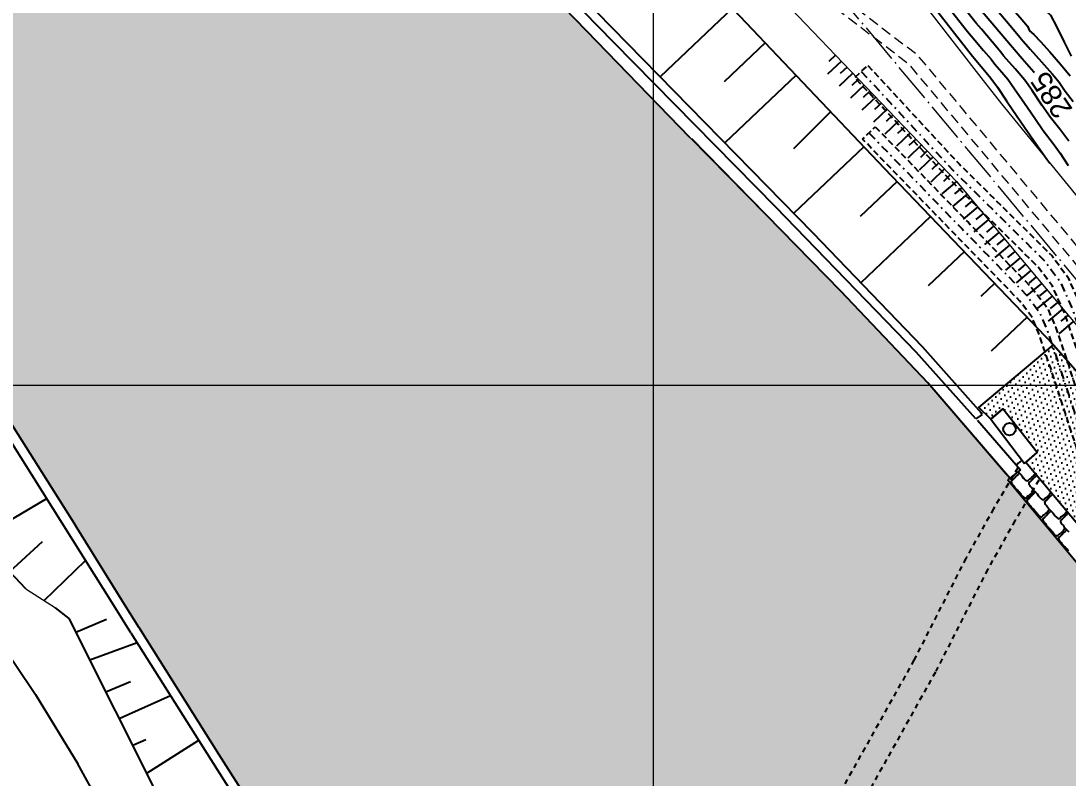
# Model space of a CAD drawing. Extents: x 61466 to 63015, y 108404 to 110397.
# Drawn here: x 62411.9 to 62475, y 109081.4 to 109127 of the extents above; entities that cross this region are included whole.
import ezdxf
from ezdxf.enums import TextEntityAlignment as Align

# ---------------------------------------------------------------- set-up
doc = ezdxf.new("R2010")
doc.units = 0
doc.header["$LTSCALE"] = 1.000015
doc.header["$MEASUREMENT"] = 0
for name, pattern in [('ACAD_ISO04W100', [30, 24, -3, 0, -3]), ('DASHED', [2.25, 2, -0.25]), ('DOT', [0.55, 0.3, -0.25]), ('NASCOSTA', [9.525, 6.35, -3.175]), ('TRATTEGGIATA2', [0.375, 0.25, -0.125]), ('TRATTOPUNTO2', [0.5, 0.25, -0.125, 0, -0.125])]:
    doc.linetypes.add(name, pattern=pattern)
for name, color, linetype in [('Bâti', 7, 'Continuous'), ('colore lago', 131, 'Continuous'), ('Conduite 1000', 170, 'Continuous'), ('coordinate', 2, 'Continuous'), ('curve livello 5m', 7, 'Continuous'), ('GéoSEBESélec', 6, 'Continuous'), ('Limite fiume', 6, 'Continuous'), ('LIN010TR', 2, 'NASCOSTA'), ('LIN018CO', 6, 'Continuous'), ('LIN018TR', 6, 'NASCOSTA'), ('LIN025CO', 7, 'Continuous'), ('pendenze', 2, 'Continuous'), ('sezioni', 7, 'Continuous'), ('Strade', 7, 'Continuous'), ('TalusHautBas', 7, 'Continuous')]:
    doc.layers.add(name, color=color, linetype=linetype)
doc.layers.add('Colori bordi', color=5, linetype='Continuous', plot=False)
doc.layers.add('no_plot', color=5, linetype='Continuous', plot=False)
doc.styles.add('ARIAL', font='arial.ttf')

# ---------------------------------------------------------------- blocks, each defined once
blk = doc.blocks.new('CIRCLE')
at = {"color": 0}
blk.add_circle((0, 0), 0.375, dxfattribs=at)
at = {"flags": 1}
for tag, p in [('POINTNUMBER', (0, 0)), ('COMMENT', (0, -1.25))]:
    blk.add_attdef(tag, p, '', height=1, dxfattribs=at)

msp = doc.modelspace()

# ---------------------------------------------------------------- hatches: boundary and pattern name
at = {"layer": 'colore lago', "linetype": 'Continuous', "lineweight": 0}
msp.add_hatch(color=256, dxfattribs=at).paths.add_polyline_path([(62547.915, 108981.848), (62544.897, 108992.078), (62544.493, 108999.722), (62545.356, 109007.77), (62543.608, 109014.677), (62537.06, 109023.502), (62530.397, 109028.933), (62527.61, 109033.134), (62523.513, 109038.433), (62517.305, 109044.58), (62515.162, 109044.354), (62513.59, 109046.058), (62513.852, 109050.317), (62504.852, 109062.712), (62496.282, 109074.515), (62493.401, 109073.828), (62485.503, 109080.232), (62484.758, 109083.359), (62471.397, 109099.351), (62471.521, 109099.452), (62471.307, 109099.701), (62466.582, 109105.211), (62461.323, 109110.74), (62452.234, 109119.979), (62445.975, 109126.426), (62438.597, 109134.064), (62431.968, 109141.122), (62422.759, 109151.454), (62419.614, 109155.501), (62408.579, 109170.983), (62402.883, 109180.12), (62402.43, 109179.839), (62397.589, 109176.833), (62392.271, 109173.531), (62379.582, 109165.652), (62385.62, 109155.991), (62400.115, 109132.797), (62397.691, 109131.271), (62399.555, 109128.084), (62400.542, 109126.068), (62402.182, 109121.716), (62403.779, 109117.447), (62405.518, 109113.299), (62408.196, 109107.959), (62411.192, 109102.878), (62415.156, 109096.611), (62417.677, 109092.552), (62418.985, 109090.446), (62423.804, 109082.811), (62427.401, 109077.137), (62428.917, 109077.401), (62431.999, 109075.554), (62435.209, 109072.174), (62435.248, 109063.446), (62442.532, 109052.816), (62448.327, 109045.342), (62457.902, 109033.177), (62469.007, 109017.402), (62468.89, 109017.052), (62477.152, 109004.914), (62486.864, 108991.082), (62496.889, 108973.607), (62504.8, 108959.046), (62555.468, 108959.046), (62553.625, 108965.356), (62549.503, 108976.649)])
at = {"layer": 'pendenze', "linetype": 'Continuous'}
h = msp.add_hatch(dxfattribs=at)
h.set_pattern_fill('DOTS', color=256, scale=5, angle=-45, style=0)
h.set_pattern_definition([(225, (0, 555.0712), (0.11048543456, -0.3314563037), [0, -0.3125])])
h.paths.add_polyline_path([(62481.776, 109090.438), (62481.261, 109089.95), (62472.483, 109100.409), (62473.178, 109101.001), (62471.102, 109103.637), (62470.366, 109103.01), (62469.644, 109103.715), (62474.162, 109107.505), (62480.831, 109099.91), (62482.217, 109098.332), (62485.026, 109086.548)])

# ---------------------------------------------------------------- linework, layer by layer
at = {"layer": 'Bâti', "linetype": 'Continuous'}
for p, q in [((62447.629, 109125.731), (62438.547, 109135.026)), ((62445.975, 109126.426), (62438.597, 109134.064)), ((62442.358, 109131.889), (62459.629, 109114.242)), ((62452.234, 109119.979), (62445.975, 109126.426)), ((62457.407, 109115.799), (62447.629, 109125.731)), ((62461.323, 109110.74), (62452.336, 109119.908)), ((62465.872, 109107.063), (62457.407, 109115.799)), ((62459.629, 109114.242), (62466.225, 109107.392)), ((62466.582, 109105.211), (62461.323, 109110.74)), ((62466.225, 109107.392), (62469.797, 109103.389)), ((62469.475, 109103.03), (62465.872, 109107.063)), ((62471.521, 109099.452), (62466.582, 109105.211)), ((62469.644, 109103.715), (62471.052, 109104.906)), ((62469.86, 109103.305), (62469.797, 109103.389)), ((62470.366, 109103.01), (62471.098, 109103.633)), ((62473.178, 109101.001), (62471.102, 109103.637)), ((62411.192, 109102.878), (62415.156, 109096.611)), ((62469.86, 109103.305), (62469.475, 109103.03)), ((62469.579, 109102.946), (62472.168, 109099.955)), ((62470.366, 109103.01), (62472.411, 109100.348)), ((62417.463, 109091.783), (62410.691, 109102.583)), ((62472.411, 109100.348), (62473.178, 109101.001)), ((62472.156, 109099.969), (62471.521, 109099.452)), ((62418.012, 109092.013), (62415.156, 109096.611)), ((62418.985, 109090.446), (62418.012, 109092.013)), ((62418.495, 109090.137), (62417.463, 109091.783)), ((62418.495, 109090.137), (62423.314, 109082.502)), ((62418.985, 109090.446), (62423.804, 109082.811)), ((62423.314, 109082.501), (62427.19, 109076.387)), ((62423.804, 109082.811), (62427.989, 109076.209))]:
    msp.add_line(p, q, dxfattribs=at)
at = {"layer": 'Bâti', "linetype": 'DOT'}
for p, q in [((62471.995, 109100.08), (62470.535, 109097.608)), ((62473.267, 109099.329), (62471.807, 109096.857)), ((62470.535, 109097.608), (62468.861, 109094.624)), ((62471.824, 109096.885), (62470.15, 109093.901)), ((62468.861, 109094.624), (62465.739, 109088.494)), ((62470.179, 109093.953), (62467.057, 109087.823)), ((62465.739, 109088.494), (62459.812, 109077.892)), ((62467.031, 109087.772), (62461.104, 109077.17))]:
    msp.add_line(p, q, dxfattribs=at)
at = {"layer": 'Colori bordi', "linetype": 'Continuous', "lineweight": 0, "flags": 128}
for points in [[(62485.503, 109080.232), (62484.758, 109083.359), (62471.397, 109099.351), (62471.521, 109099.452), (62471.307, 109099.701), (62466.582, 109105.211), (62461.323, 109110.74), (62452.234, 109119.979), (62445.975, 109126.426), (62438.597, 109134.064), (62431.968, 109141.122), (62422.759, 109151.454), (62419.614, 109155.501), (62408.579, 109170.983)], [(62411.192, 109102.878), (62415.156, 109096.611), (62417.677, 109092.552), (62418.985, 109090.446), (62423.804, 109082.811), (62427.401, 109077.137)]]:
    msp.add_lwpolyline(points, dxfattribs=at)
at = {"layer": 'Conduite 1000', "linetype": 'TRATTEGGIATA2', "ltscale": 1.5, "flags": 128}
for points, elevation in [([(62462.951, 109124.337), (62468.482, 109118.384), (62474.066, 109112.858), (62475.014, 109111.584), (62475.806, 109109.825), (62477.042, 109106.229), (62484.673, 109085.21), (62485.796, 109083.031), (62486.539, 109082.102), (62496.147, 109070.533), (62498.015, 109068.259), (62499.314, 109066.741), (62499.508, 109066.518), (62501.86, 109063.821), (62502.044, 109063.603), (62503.096, 109062.368), (62503.169, 109062.282), (62506.669, 109058.033), (62510.917, 109052.867), (62515.172, 109047.694), (62520.198, 109041.624), (62525.225, 109035.553), (62530.361, 109029.384), (62535.499, 109023.215), (62540.212, 109017.568), (62544.926, 109011.922), (62565.713, 108987.155), (62567.128, 108985.431), (62568.411, 108983.969), (62569.163, 108983.033), (62570.114, 108981.906), (62570.457, 108981.521), (62575.082, 108975.733), (62582.399, 108967.041), (62582.754, 108965.943), (62581.736, 108965.613), (62581.445, 108966.512), (62574.254, 108975.055), (62569.64, 108980.83), (62569.306, 108981.204), (62568.337, 108982.353), (62567.592, 108983.281), (62566.312, 108984.738), (62564.89, 108986.472), (62544.106, 109011.235), (62539.391, 109016.883), (62534.677, 109022.53), (62529.539, 109028.7), (62524.402, 109034.87), (62519.374, 109040.941), (62514.347, 109047.013), (62510.091, 109052.188), (62505.844, 109057.353), (62502.347, 109061.596), (62502.28, 109061.675), (62501.229, 109062.911), (62501.048, 109063.123), (62498.701, 109065.816), (62498.504, 109066.042), (62497.195, 109067.572), (62495.322, 109069.851), (62485.71, 109081.426), (62484.894, 109082.446), (62483.691, 109084.78), (62476.034, 109105.873), (62474.81, 109109.431), (62474.086, 109111.039), (62473.256, 109112.155), (62467.714, 109117.639), (62462.167, 109123.609)], 279.04), ([(62463.405, 109120.645), (62465.133, 109118.862), (62469.02, 109114.865), (62472.915, 109110.86), (62473.768, 109109.755), (62474.27, 109108.573), (62475.053, 109106.283), (62475.959, 109103.495), (62476.864, 109100.711), (62482.403, 109083.847), (62483.598, 109081.328), (62484.158, 109080.68), (62494.437, 109068.511), (62495.976, 109066.647), (62496.99, 109065.527), (62498.469, 109064.013), (62499.969, 109062.474), (62500.142, 109062.285), (62501.341, 109061.023), (62503.051, 109058.942), (62504.767, 109056.853), (62509.889, 109050.693), (62515.014, 109044.532), (62518.195, 109040.693), (62525.264, 109032.169), (62530.391, 109026.049), (62534.032, 109021.704), (62535.529, 109019.916), (62535.642, 109019.779), (62536.737, 109018.475), (62545.242, 109008.324), (62545.418, 109008.115), (62561.204, 108989.318), (62563.166, 108986.958), (62565.561, 108984.051), (62566.396, 108983.083), (62567.418, 108981.802), (62568.805, 108980.138), (62572.623, 108975.493), (62576.608, 108970.717), (62580.658, 108965.864), (62581.152, 108964.408), (62580.139, 108964.064), (62579.709, 108965.331), (62575.787, 108970.032), (62571.799, 108974.81), (62567.981, 108979.455), (62566.589, 108981.125), (62565.572, 108982.4), (62564.743, 108983.362), (62562.342, 108986.276), (62560.383, 108988.632), (62544.599, 109007.427), (62544.422, 109007.637), (62535.917, 109017.787), (62534.82, 109019.095), (62534.706, 109019.232), (62533.211, 109021.017), (62529.571, 109025.362), (62524.442, 109031.484), (62517.372, 109040.011), (62514.19, 109043.848), (62509.066, 109050.009), (62503.943, 109056.171), (62502.224, 109058.262), (62500.538, 109060.314), (62499.359, 109061.556), (62499.192, 109061.739), (62497.703, 109063.265), (62496.211, 109064.794), (62495.167, 109065.946), (62493.616, 109067.826), (62483.344, 109079.985), (62482.694, 109080.739), (62481.407, 109083.449), (62475.846, 109100.379), (62474.941, 109103.164), (62474.037, 109105.945), (62473.27, 109108.19), (62472.836, 109109.21), (62472.105, 109110.158), (62468.252, 109114.119), (62464.365, 109118.117), (62462.637, 109119.9)], 277.833)]:
    msp.add_lwpolyline(points, close=True, dxfattribs=dict(at, elevation=elevation))
at = {"layer": 'Conduite 1000', "linetype": 'TRATTOPUNTO2', "ltscale": 2, "flags": 128}
for points, elevation in [([(62462.559, 109123.973), (62468.098, 109118.012), (62473.661, 109112.507), (62474.55, 109111.311), (62475.308, 109109.628), (62476.538, 109106.051), (62484.182, 109084.995), (62485.345, 109082.739), (62486.124, 109081.764), (62495.734, 109070.192), (62497.605, 109067.916), (62498.909, 109066.392), (62499.105, 109066.167), (62501.454, 109063.472), (62501.636, 109063.257), (62502.688, 109062.022), (62502.758, 109061.939), (62506.256, 109057.693), (62510.504, 109052.528), (62514.759, 109047.354), (62519.786, 109041.283), (62524.813, 109035.212), (62529.95, 109029.042), (62535.088, 109022.873), (62539.801, 109017.226), (62544.516, 109011.579), (62565.301, 108986.814), (62566.72, 108985.085), (62568.001, 108983.625), (62568.75, 108982.693), (62569.71, 108981.555), (62570.049, 108981.176), (62574.668, 108975.394), (62581.922, 108966.777), (62582.245, 108965.778)], 279.04), ([(62463.021, 109120.272), (62464.749, 109118.489), (62468.636, 109114.492), (62472.51, 109110.509), (62473.302, 109109.482), (62473.77, 109108.381), (62474.545, 109106.114), (62475.45, 109103.33), (62476.355, 109100.545), (62481.905, 109083.648), (62483.146, 109081.034), (62483.751, 109080.333), (62494.026, 109068.169), (62495.571, 109066.297), (62496.601, 109065.161), (62498.086, 109063.639), (62499.58, 109062.107), (62499.751, 109061.921), (62500.939, 109060.668), (62502.637, 109058.602), (62504.355, 109056.512), (62509.478, 109050.351), (62514.602, 109044.19), (62517.784, 109040.352), (62524.853, 109031.827), (62529.981, 109025.706), (62533.622, 109021.36), (62535.117, 109019.574), (62535.231, 109019.437), (62536.327, 109018.131), (62544.832, 109007.981), (62545.008, 109007.771), (62560.794, 108988.975), (62562.754, 108986.617), (62565.152, 108983.707), (62565.984, 108982.741), (62567.003, 108981.464), (62568.393, 108979.797), (62572.211, 108975.152), (62576.198, 108970.374), (62580.184, 108965.597), (62580.646, 108964.236)], 277.833)]:
    msp.add_lwpolyline(points, dxfattribs=dict(at, elevation=elevation))
at = {"layer": 'coordinate', "linetype": 'Continuous', "lineweight": 0}
for p, q in [((62450, 109333.555), (62450, 108959.046)), ((62300, 109105.071), (62494.639, 109105.071))]:
    msp.add_line(p, q, dxfattribs=at)
at = {"layer": 'curve livello 5m', "color": 2, "flags": 128}
msp.add_lwpolyline([(62469.492, 109128.032), (62469.754, 109127.719), (62471.565, 109125.581), (62471.676, 109125.438), (62472.271, 109124.75), (62472.976, 109123.955), (62473, 109123.926)], dxfattribs=at)
at = {"layer": 'Limite fiume', "linetype": 'Continuous'}
for p, q in [((62471.521, 109099.452), (62471.397, 109099.351)), ((62471.397, 109099.351), (62484.758, 109083.359))]:
    msp.add_line(p, q, dxfattribs=at)
at = {"layer": 'Limite fiume', "linetype": 'Continuous', "flags": 128}
msp.add_lwpolyline([(62481.776, 109090.438), (62481.261, 109089.95), (62472.483, 109100.409), (62473.178, 109101.001), (62471.102, 109103.637), (62470.366, 109103.01), (62469.644, 109103.715), (62474.162, 109107.505), (62480.831, 109099.91), (62482.217, 109098.332), (62485.026, 109086.548)], close=True, dxfattribs=at)
at = {"layer": 'LIN010TR', "lineweight": 0, "ltscale": 0.1, "flags": 128}
for points in [[(62453.2, 109134.698), (62465.895, 109125.016), (62482.946, 109104.607), (62484.869, 109102.305)], [(62452.691, 109134.149), (62465.376, 109124.473), (62482.946, 109103.444), (62484.869, 109101.142)]]:
    msp.add_lwpolyline(points, dxfattribs=at)
at = {"layer": 'LIN018CO'}
for p, q in [((62461.01, 109124.963), (62460.597, 109124.568)), ((62461.356, 109124.602), (62460.527, 109123.809)), ((62461.701, 109124.241), (62461.288, 109123.846)), ((62462.047, 109123.879), (62461.218, 109123.086)), ((62462.738, 109123.157), (62461.909, 109122.363)), ((62462.393, 109123.518), (62461.98, 109123.123)), ((62463.43, 109122.434), (62462.6, 109121.641)), ((62463.084, 109122.795), (62462.671, 109122.4)), ((62464.121, 109121.711), (62463.292, 109120.918)), ((62463.775, 109122.073), (62463.362, 109121.678)), ((62464.466, 109121.35), (62464.053, 109120.955)), ((62464.812, 109120.989), (62463.983, 109120.196)), ((62465.158, 109120.628), (62464.745, 109120.233)), ((62465.503, 109120.266), (62464.674, 109119.473)), ((62465.849, 109119.905), (62465.436, 109119.51)), ((62466.195, 109119.544), (62465.365, 109118.75)), ((62466.54, 109119.182), (62466.127, 109118.787)), ((62466.886, 109118.821), (62466.057, 109118.028)), ((62467.577, 109118.098), (62466.748, 109117.305)), ((62467.231, 109118.46), (62466.819, 109118.065)), ((62468.3, 109117.343), (62467.419, 109116.607)), ((62467.923, 109117.737), (62467.51, 109117.342)), ((62468.62, 109116.959), (62468.182, 109116.593)), ((62468.941, 109116.576), (62468.06, 109115.84)), ((62469.262, 109116.192), (62468.823, 109115.825)), ((62469.582, 109115.808), (62468.701, 109115.072)), ((62469.903, 109115.424), (62469.464, 109115.058)), ((62470.223, 109115.041), (62469.343, 109114.305)), ((62470.864, 109114.273), (62469.984, 109113.538)), ((62470.544, 109114.657), (62470.105, 109114.291)), ((62471.506, 109113.506), (62470.625, 109112.77)), ((62471.185, 109113.89), (62470.746, 109113.523)), ((62471.826, 109113.122), (62471.388, 109112.756)), ((62472.147, 109112.738), (62471.266, 109112.003)), ((62472.467, 109112.355), (62472.029, 109111.988)), ((62472.788, 109111.971), (62471.907, 109111.235)), ((62473.108, 109111.587), (62472.67, 109111.221)), ((62473.429, 109111.204), (62472.548, 109110.468)), ((62474.07, 109110.436), (62473.189, 109109.7)), ((62473.75, 109110.82), (62473.311, 109110.454)), ((62474.711, 109109.669), (62473.831, 109108.933)), ((62474.391, 109110.053), (62473.952, 109109.686)), ((62475.032, 109109.285), (62474.593, 109108.919)), ((62475.352, 109108.901), (62474.472, 109108.166))]:
    msp.add_line(p, q, dxfattribs=at)
at = {"layer": 'LIN018TR', "linetype": 'ACAD_ISO04W100', "lineweight": 0, "ltscale": 0.1, "flags": 128}
msp.add_lwpolyline([(62454.896, 109136.116), (62481.938, 109103.748), (62484.869, 109100.24)], dxfattribs=at)
at = {"layer": 'LIN025CO', "linetype": 'Continuous', "lineweight": 0}
msp.add_line((62412.147, 109092.786), (62413.944, 109091.636), dxfattribs=at)
at = {"layer": 'no_plot'}
msp.add_line((62469.492, 109126.893), (62467.663, 109129.157), dxfattribs=at)
at = {"layer": 'no_plot', "flags": 128}
for points in [[(62469.492, 109132.07), (62470.29, 109131.104), (62470.316, 109131.074), (62470.339, 109131.047), (62471.063, 109130.163), (62471.982, 109129.063), (62472.647, 109128.488), (62473.448, 109127.849), (62473.971, 109127.376), (62474.326, 109126.725), (62474.794, 109125.735), (62475.225, 109124.899)], [(62465.006, 109130.363), (62469.276, 109124.889), (62469.795, 109124.276), (62470.084, 109123.905), (62470.372, 109123.574), (62470.767, 109123.025), (62471.329, 109122.203), (62471.965, 109121.261), (62472.584, 109120.352), (62473.093, 109119.627), (62473.2, 109119.488), (62473.76, 109118.696), (62473.934, 109118.442)], [(62469.492, 109130.324), (62470.173, 109129.513), (62470.519, 109129.112), (62470.549, 109129.075), (62471.284, 109128.219), (62472.136, 109127.236), (62472.579, 109126.712), (62472.707, 109126.432), (62472.968, 109126.214), (62473.371, 109125.791), (62473.94, 109125.154), (62474.574, 109124.422), (62475.168, 109123.71)], [(62466.596, 109129.424), (62468.961, 109126.392), (62469.407, 109125.862), (62469.938, 109125.242), (62470.385, 109124.711), (62470.615, 109124.416), (62471.036, 109123.934), (62471.402, 109123.511), (62471.812, 109122.935), (62472.399, 109122.071), (62473.021, 109121.153), (62473.536, 109120.415), (62474.136, 109119.636), (62474.553, 109119.042), (62475.045, 109118.317)], [(62469.492, 109129.178), (62469.824, 109128.783), (62471.314, 109127.008), (62472.154, 109126.016), (62472.206, 109125.949), (62472.749, 109125.318), (62473.428, 109124.55), (62474.068, 109123.825), (62474.492, 109123.322), (62474.867, 109122.779), (62475.335, 109122.16)], [(62475.073, 109119.783), (62474.529, 109120.489), (62473.98, 109121.203), (62473.98, 109121.203), (62473.459, 109121.954), (62472.862, 109122.836), (62472.432, 109123.448), (62472.432, 109123.448), (62471.833, 109124.139), (62471.145, 109124.927), (62471.145, 109124.927), (62470.975, 109125.146), (62470.451, 109125.772), (62469.81, 109126.521), (62469.492, 109126.893)]]:
    msp.add_lwpolyline(points, dxfattribs=at)
at = {"layer": 'pendenze', "linetype": 'Continuous'}
for p, q in [((62454.789, 109127.787), (62450.425, 109123.646)), ((62456.761, 109125.709), (62454.284, 109123.359)), ((62458.621, 109123.748), (62454.32, 109119.667)), ((62460.706, 109121.55), (62458.465, 109119.31)), ((62462.711, 109119.437), (62458.477, 109115.419)), ((62464.718, 109117.335), (62462.501, 109115.232)), ((62466.744, 109115.233), (62462.506, 109111.212)), ((62468.784, 109113.118), (62466.598, 109111.045)), ((62470.62, 109111.214), (62469.768, 109110.405)), ((62472.578, 109109.183), (62470.392, 109107.11)), ((62409.471, 109095.899), (62413.414, 109098.239)), ((62411.162, 109093.821), (62413.16, 109095.634)), ((62413.258, 109092.075), (62415.762, 109094.494)), ((62415.18, 109090.166), (62417.015, 109090.96)), ((62416.018, 109088.498), (62418.869, 109089.544)), ((62416.987, 109086.569), (62418.464, 109087.208)), ((62417.785, 109084.98), (62420.885, 109086.35)), ((62418.602, 109083.355), (62419.398, 109083.699)), ((62419.444, 109081.679), (62422.583, 109083.659))]:
    msp.add_line(p, q, dxfattribs=at)
at = {"layer": 'pendenze', "linetype": 'Continuous', "flags": 128}
for points in [[(62471.908, 109100.255), (62471.918, 109100.264), (62471.937, 109100.281), (62471.973, 109100.312), (62472.002, 109100.358), (62472.044, 109100.373), (62472.079, 109100.397), (62472.118, 109100.438), (62472.158, 109100.472), (62472.201, 109100.51), (62472.244, 109100.548), (62472.252, 109100.555)], [(62472.104, 109099.762), (62472.088, 109099.75), (62472, 109099.66), (62471.922, 109099.599), (62471.878, 109099.561), (62471.849, 109099.508), (62471.749, 109099.4), (62471.717, 109099.373), (62471.635, 109099.308), (62471.607, 109099.277), (62471.613, 109099.206), (62471.622, 109099.165), (62471.655, 109099.111), (62471.71, 109099.055), (62471.765, 109099), (62471.812, 109098.922), (62471.866, 109098.852), (62471.924, 109098.785), (62472.008, 109098.713), (62472.06, 109098.661), (62472.104, 109098.61), (62472.176, 109098.52), (62472.183, 109098.471), (62472.25, 109098.419), (62472.315, 109098.351), (62472.357, 109098.311), (62472.414, 109098.278), (62472.414, 109098.278), (62472.432, 109098.273), (62472.475, 109098.255), (62472.506, 109098.275), (62472.526, 109098.292), (62472.546, 109098.309), (62472.581, 109098.34), (62472.61, 109098.386), (62472.652, 109098.402), (62472.687, 109098.425), (62472.727, 109098.467), (62472.766, 109098.501), (62472.809, 109098.538), (62472.853, 109098.576), (62472.88, 109098.6), (62472.895, 109098.654), (62472.934, 109098.681), (62472.965, 109098.708)], [(62472.011, 109099.85), (62472.036, 109099.821), (62472.12, 109099.749), (62472.172, 109099.697), (62472.216, 109099.646), (62472.288, 109099.556), (62472.295, 109099.507), (62472.362, 109099.454), (62472.427, 109099.387), (62472.469, 109099.347), (62472.526, 109099.314), (62472.526, 109099.314), (62472.544, 109099.309), (62472.587, 109099.291), (62472.618, 109099.311), (62472.638, 109099.328), (62472.657, 109099.345), (62472.693, 109099.376), (62472.722, 109099.422), (62472.764, 109099.437), (62472.799, 109099.461), (62472.839, 109099.502), (62472.878, 109099.537), (62472.921, 109099.574), (62472.964, 109099.612), (62472.992, 109099.636), (62473.007, 109099.69), (62473.046, 109099.717), (62473.056, 109099.726)], [(62473.136, 109099.631), (62473.064, 109099.557), (62472.985, 109099.496), (62472.942, 109099.458), (62472.912, 109099.405), (62472.812, 109099.297), (62472.781, 109099.27), (62472.699, 109099.205), (62472.671, 109099.174), (62472.677, 109099.103), (62472.685, 109099.062), (62472.718, 109099.008), (62472.774, 109098.952), (62472.829, 109098.897), (62472.875, 109098.819), (62472.93, 109098.749), (62472.988, 109098.682), (62473.071, 109098.61), (62473.123, 109098.558), (62473.168, 109098.507), (62473.239, 109098.417), (62473.247, 109098.368), (62473.313, 109098.315), (62473.379, 109098.248), (62473.421, 109098.208), (62473.477, 109098.175), (62473.477, 109098.175), (62473.496, 109098.17), (62473.539, 109098.152), (62473.57, 109098.172), (62473.589, 109098.189), (62473.609, 109098.206), (62473.644, 109098.237), (62473.674, 109098.283), (62473.715, 109098.298), (62473.75, 109098.322), (62473.79, 109098.363), (62473.829, 109098.398), (62473.873, 109098.435), (62473.916, 109098.473), (62473.944, 109098.497), (62473.958, 109098.551), (62473.997, 109098.578), (62474.01, 109098.589)], [(62473.056, 109098.623), (62473.039, 109098.611), (62472.952, 109098.521), (62472.873, 109098.46), (62472.83, 109098.422), (62472.8, 109098.369), (62472.701, 109098.261), (62472.669, 109098.234), (62472.587, 109098.169), (62472.559, 109098.138), (62472.565, 109098.067), (62472.573, 109098.026), (62472.606, 109097.972), (62472.662, 109097.916), (62472.717, 109097.861), (62472.763, 109097.783), (62472.818, 109097.713), (62472.876, 109097.646), (62472.96, 109097.574), (62473.011, 109097.522), (62473.056, 109097.471), (62473.127, 109097.381), (62473.135, 109097.332), (62473.202, 109097.28), (62473.267, 109097.212), (62473.309, 109097.172), (62473.366, 109097.139), (62473.366, 109097.139), (62473.384, 109097.134), (62473.427, 109097.116), (62473.458, 109097.136), (62473.477, 109097.153), (62473.497, 109097.17), (62473.533, 109097.201), (62473.562, 109097.247), (62473.603, 109097.262), (62473.638, 109097.286), (62473.678, 109097.328), (62473.718, 109097.362), (62473.761, 109097.399), (62473.804, 109097.437), (62473.832, 109097.461), (62473.847, 109097.515), (62473.885, 109097.542), (62473.917, 109097.569)], [(62474.09, 109098.494), (62474.015, 109098.418), (62473.937, 109098.357), (62473.894, 109098.319), (62473.864, 109098.266), (62473.764, 109098.158), (62473.733, 109098.131), (62473.65, 109098.066), (62473.622, 109098.035), (62473.629, 109097.964), (62473.637, 109097.923), (62473.67, 109097.869), (62473.725, 109097.813), (62473.781, 109097.758), (62473.827, 109097.68), (62473.881, 109097.61), (62473.939, 109097.543), (62474.023, 109097.471), (62474.075, 109097.419), (62474.119, 109097.368), (62474.191, 109097.278), (62474.198, 109097.229), (62474.265, 109097.176), (62474.331, 109097.109), (62474.372, 109097.069), (62474.429, 109097.035), (62474.429, 109097.035), (62474.447, 109097.031), (62474.49, 109097.013), (62474.521, 109097.033), (62474.541, 109097.05), (62474.561, 109097.067), (62474.596, 109097.098), (62474.625, 109097.144), (62474.667, 109097.159), (62474.702, 109097.183), (62474.742, 109097.224), (62474.781, 109097.259), (62474.824, 109097.296), (62474.868, 109097.334), (62474.895, 109097.358), (62474.91, 109097.412), (62474.949, 109097.439), (62474.964, 109097.452)], [(62474.008, 109097.484), (62473.991, 109097.472), (62473.903, 109097.382), (62473.825, 109097.321), (62473.782, 109097.283), (62473.752, 109097.23), (62473.652, 109097.122), (62473.621, 109097.095), (62473.539, 109097.03), (62473.51, 109096.999), (62473.517, 109096.928), (62473.525, 109096.887), (62473.558, 109096.833), (62473.613, 109096.777), (62473.669, 109096.722), (62473.715, 109096.644), (62473.769, 109096.574), (62473.827, 109096.507), (62473.911, 109096.435), (62473.963, 109096.383), (62474.007, 109096.332), (62474.079, 109096.242), (62474.087, 109096.193), (62474.153, 109096.14), (62474.219, 109096.073), (62474.26, 109096.033), (62474.317, 109096), (62474.317, 109096), (62474.335, 109095.995), (62474.378, 109095.977), (62474.409, 109095.997), (62474.429, 109096.014), (62474.449, 109096.031), (62474.484, 109096.062), (62474.513, 109096.108), (62474.555, 109096.123), (62474.59, 109096.147), (62474.63, 109096.189), (62474.669, 109096.223), (62474.712, 109096.26), (62474.756, 109096.298), (62474.783, 109096.322), (62474.798, 109096.376), (62474.837, 109096.403), (62474.868, 109096.43)], [(62475.044, 109097.358), (62474.967, 109097.279), (62474.889, 109097.218), (62474.845, 109097.18), (62474.816, 109097.127), (62474.716, 109097.019), (62474.684, 109096.992), (62474.602, 109096.927), (62474.574, 109096.896), (62474.58, 109096.825), (62474.588, 109096.784), (62474.622, 109096.73), (62474.677, 109096.674), (62474.732, 109096.618), (62474.779, 109096.541), (62474.833, 109096.471), (62474.891, 109096.404), (62474.975, 109096.332), (62475.027, 109096.28), (62475.071, 109096.229)], [(62474.959, 109096.345), (62474.942, 109096.333), (62474.855, 109096.243), (62474.777, 109096.182), (62474.733, 109096.144), (62474.704, 109096.091), (62474.604, 109095.983), (62474.572, 109095.956), (62474.49, 109095.891), (62474.462, 109095.86), (62474.468, 109095.789), (62474.476, 109095.748), (62474.51, 109095.694), (62474.565, 109095.638), (62474.62, 109095.583), (62474.667, 109095.505), (62474.721, 109095.435), (62474.779, 109095.368), (62474.863, 109095.296), (62474.915, 109095.244), (62474.959, 109095.193), (62475.03, 109095.103), (62475.038, 109095.054)]]:
    msp.add_lwpolyline(points, dxfattribs=at)
at = {"layer": 'sezioni', "linetype": 'Continuous', "lineweight": 0}
for p, q in [((62471.01, 109122.021), (62490.287, 109098.425)), ((62468.3, 109117.343), (62482.701, 109100.105))]:
    msp.add_line(p, q, dxfattribs=at)
at = {"layer": 'sezioni', "linetype": 'Continuous', "lineweight": 0, "flags": 128}
msp.add_lwpolyline([(62468.3, 109117.343), (62452.365, 109134), (62458.035, 109138.737), (62469.779, 109123.61), (62471.01, 109122.021)], dxfattribs=at)
at = {"layer": 'Strade', "linetype": 'Continuous'}
msp.add_line((62416.596, 109079.874), (62415.287, 109082.248), dxfattribs=at)
at = {"layer": 'Strade', "linetype": 'Continuous', "flags": 128}
msp.add_lwpolyline([(62406.615, 109095.508), (62412.728, 109086.422), (62415.287, 109082.248)], dxfattribs=at)
at = {"layer": 'TalusHautBas', "linetype": 'Continuous'}
for p, q in [((62453.569, 109129.072), (62463.936, 109118.146)), ((62474.162, 109107.505), (62463.936, 109118.146)), ((62412.147, 109092.786), (62410.544, 109094.47)), ((62414.765, 109090.991), (62413.944, 109091.636)), ((62422.684, 109075.231), (62414.765, 109090.991))]:
    msp.add_line(p, q, dxfattribs=at)

# ---------------------------------------------------------------- block references
at = {"layer": 'GéoSEBESélec', "linetype": 'DASHED'}
msp.add_blockref('CIRCLE', (62471.5, 109102.41), dxfattribs=at)

# ---------------------------------------------------------------- texts
at = {"layer": 'coordinate', "color": 1, "style": 'ARIAL'}
msp.add_text('285', height=1.25, rotation=123.9617, dxfattribs=at).set_placement((62473.722, 109124.112), align=Align.RIGHT)

doc.saveas('drawing.dxf')
